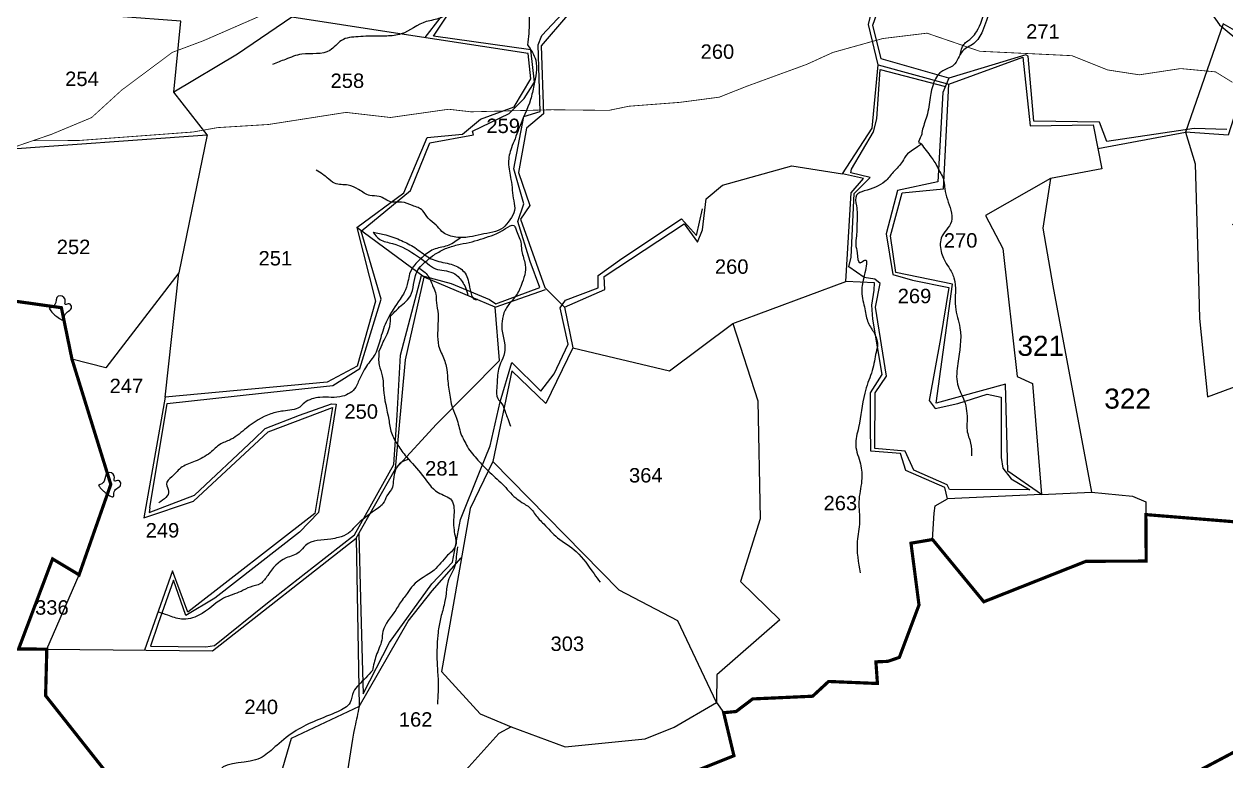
# Model space of a CAD drawing. Header units: feet. Extents: x 788859 to 794437, y 1564731 to 1569692.
# Drawn here: x 789653 to 791154, y 1566368 to 1567287 of the extents above; entities that cross this region are included whole.
import ezdxf
from ezdxf.enums import TextEntityAlignment as Align

# ---------------------------------------------------------------- set-up
doc = ezdxf.new("R2010")
doc.units = ezdxf.units.FT
doc.header["$LTSCALE"] = 15
doc.header["$MEASUREMENT"] = 0
doc.linetypes.add('HIDDEN2', pattern=[0.1875, 0.125, -0.0625])
for name, color, linetype in [('HILL', 17, 'Continuous'), ('PLOT', 7, 'Continuous'), ('PLOT NO', 7, 'Continuous'), ('ROADS', 6, 'Continuous'), ('TANKS-STREAM', 4, 'Continuous'), ('VILLAGE STONES', 240, 'Continuous')]:
    doc.layers.add(name, color=color, linetype=linetype)
doc.styles.get("Standard").update_dxf_attribs({"font": 'arial.ttf'})

msp = doc.modelspace()

# ---------------------------------------------------------------- linework, layer by layer
at = {"layer": 'HILL'}
for points in [[(790808.2, 1567220.1), (790723.5, 1567243.9), (790713.3, 1567285.9), (790743.7, 1567372.7)], [(789810.2, 1566683.4), (789832.1, 1566813.7), (789949.9, 1566826.6), (790038.8, 1566836.4), (790072.5, 1566857.4), (790099.2, 1566944), (790074.4, 1567029.1), (790135.7, 1567079.9), (790159.8, 1567139), (790214.7, 1567149.3), (790213.4, 1567153.6), (790259, 1567175.7), (790277.9, 1567194.4), (790290.8, 1567215), (790286.2, 1567255.3), (790164.4, 1567272.2), (790199.3, 1567324.3)], [(791126, 1567315), (791146, 1567286.4), (791165.2, 1567270.7)], [(789810.2, 1566683.4), (789809.4, 1566677.8), (789866.3, 1566699.3), (789940.5, 1566769.1), (789954.5, 1566782.4), (789997.3, 1566799.3), (790037.1, 1566813.5), (790043.1, 1566812.8), (790033.7, 1566755.7), (790020.9, 1566677.8), (789997.4, 1566653.1), (789891.5, 1566570.9), (789855.1, 1566549.3), (789840, 1566593.2), (789820.6, 1566539.1), (789811.2, 1566510.7), (789880.3, 1566510.2), (789890.9, 1566511.8), (789957.1, 1566565), (790014.9, 1566610), (790066, 1566650), (790115, 1566737.6), (790119.2, 1566799.2), (790123.2, 1566874), (790149.7, 1566973.6), (790186.5, 1566963.7), (790234.3, 1566943.6), (790242.6, 1566938.4), (790297.3, 1566958.5), (790285.4, 1566991.1), (790269.7, 1567041), (790277.4, 1567063.1), (790265, 1567106.8), (790277.5, 1567172.1), (790297.7, 1567178.2), (790295.2, 1567261.7), (790300, 1567273), (790325.5, 1567300.7)], [(791155.4, 1567155.9), (791114.4, 1567156.9), (791005.2, 1567140.8), (790996.3, 1567165.1), (790914, 1567166.2), (790907.3, 1567247.3), (790904.1, 1567249), (790865.8, 1567237.5), (790808.2, 1567220.1), (790800.6, 1567202), (790794.3, 1567090.7), (790743.9, 1567079.6), (790729.9, 1567025.8), (790738, 1566974.8), (790762.6, 1566967.7), (790807.9, 1566958.5), (790797.8, 1566895.1), (790783.7, 1566817.6), (790790.8, 1566807.7), (790819.5, 1566813.8), (790855.9, 1566825.3), (790873.3, 1566821.5), (790873.3, 1566746.4), (790875.3, 1566733.1), (790885.8, 1566719.7), (790909.4, 1566706), (790809.1, 1566706.3), (790805.8, 1566712.1), (790764.2, 1566730.4), (790753.6, 1566754.2), (790715.7, 1566757.6), (790716, 1566827), (790730.4, 1566847.9), (790716.4, 1566934.1), (790722.4, 1566963.4), (790715.5, 1566969), (790702.3, 1566971), (790683.3, 1566984.5), (790685.9, 1566996.5), (790689.8, 1567076), (790709.7, 1567095.9), (790685.6, 1567101.9), (790686.7, 1567106.2), (790713.9, 1567152.8), (790718.2, 1567169.2), (790722.4, 1567230.8), (790803.8, 1567209.7)], [(790071.3, 1566651.3), (790073.5, 1566570.3), (790075.9, 1566479.3), (790076.7, 1566451.4), (790109.7, 1566515.4), (790162.6, 1566588.7), (790188.4, 1566615.7), (790198.3, 1566668.8), (790222, 1566727.9), (790235.2, 1566760.9), (790247.9, 1566815.9), (790262.5, 1566864.9), (790298.7, 1566829), (790315.3, 1566850.8), (790332.8, 1566887.8), (790322.6, 1566933.2), (790329.6, 1566942.6), (790370.3, 1566958.1), (790370.3, 1566973.7), (790399.6, 1566994.7), (790474.2, 1567044.3), (790493.1, 1567023.7), (790500.4, 1567056.8)]]:
    msp.add_lwpolyline(points, dxfattribs=at)
at = {"layer": 'PLOT'}
for points in [[(790154.1, 1567270.5), (790191.7, 1567319.5), (790235.3, 1567438.8), (790219.1, 1567498.5), (790162.1, 1567535.2), (790142.6, 1567616.6), (790033.6, 1567614.8)], [(790068.7, 1567033.3), (790127.7, 1567076.9), (790156.7, 1567146), (790200.6, 1567150.1), (790223.4, 1567168.9), (790265.5, 1567184.1), (790286.1, 1567218.9), (790282.9, 1567250.8), (790111.8, 1567277), (789987.8, 1567295.9), (789919.9, 1567249.9), (789840.2, 1567202.3), (789849.2, 1567291.2), (789615.2, 1567308.7), (789606.9, 1567452.3)], [(791168.2, 1567327.7), (791183.9, 1567312.3), (791168.1, 1567277.6), (791150.5, 1567287.6), (791103.4, 1567152.5), (791115.8, 1567113.1), (791119.8, 1566968.5), (791121.1, 1566919.8), (791131, 1566822.3), (791183.8, 1566841.7), (791207, 1566735), (791239.3, 1566729.7), (791245.8, 1566659.6)], [(790787.7, 1566644), (790789.6, 1566676.7), (790791.1, 1566686.2), (790806.6, 1566695), (790803.2, 1566709.1), (790754.2, 1566730.3), (790747.8, 1566751.2), (790710.8, 1566754.5), (790710.3, 1566784.8), (790710.3, 1566827.2), (790725, 1566850), (790713.2, 1566918.9), (790712, 1566936.7), (790715, 1566955.4), (790715.2, 1566964.5), (790679.4, 1566966), (790686.3, 1567076.6), (790701.5, 1567094.6), (790675.3, 1567100.7), (790712.5, 1567157.4), (790720, 1567236.6), (790707.8, 1567286.9), (790713.8, 1567312.3)], [(790331.7, 1567298.5), (790299.2, 1567260.4), (790302, 1567175.5), (790280.7, 1567157.5), (790270.5, 1567102.3), (790284.7, 1567061), (790273.3, 1567043.8), (790303.4, 1566958.6), (790328.2, 1566934.1), (790338.7, 1566883.3), (790304.9, 1566813.9), (790262.2, 1566854.6), (790238.5, 1566741.6), (790210.2, 1566682.8), (790174.4, 1566479.3), (790222.7, 1566426.6), (790261.6, 1566410.2), (790246, 1566402), (790201.3, 1566351.8)], [(790720, 1567236.6), (790808.2, 1567212.3), (790900.3, 1567246), (790909.7, 1567160.3), (790988.1, 1567161.7), (790994.1, 1567132.2), (791103.4, 1567152.5)], [(790923.7, 1566700.4), (790881.7, 1566729.2), (790878.9, 1566837.9), (790792.1, 1566814.1), (790812.8, 1566962.7), (790741.9, 1566977.3), (790735.1, 1567023), (790749.6, 1567076.6), (790801.5, 1567081.6), (790808.2, 1567212.3)], [(789614.7, 1567130.1), (789882.1, 1567149.1), (789840.2, 1567202.3)], [(791363, 1567119.6), (791174.1, 1567201.9), (791156.8, 1567148.6), (791103.4, 1567152.5)], [(789882.1, 1567149.1), (789846.6, 1566977.1)], [(790994.1, 1567132.2), (790999.2, 1567106.6), (790935.1, 1567094.6), (790853.7, 1567048.5), (790875.3, 1567007.3), (790893.2, 1566847.3), (790912.5, 1566838.6), (790923.7, 1566700.4), (790806.6, 1566695)], [(790328.2, 1566934.1), (790378.6, 1566956.3), (790377.7, 1566972.5), (790477.4, 1567037.9), (790494.1, 1567015.2), (790500.3, 1567030.6), (790505.2, 1567069.4), (790525.3, 1567086.5), (790612.1, 1567110.3), (790675.3, 1567100.7)], [(790935.1, 1567094.6), (790925.4, 1567032.6), (790938.1, 1566960.6), (790986.1, 1566703.3)], [(790241.7, 1566933.9), (790152.8, 1566971.3), (790068.7, 1567033.3), (790092.2, 1566941.7), (790069.2, 1566860.2), (790031.7, 1566840.5), (789829.7, 1566821.7), (789846.6, 1566977.1), (789755.3, 1566858.2), (789713.1, 1566869.2)], [(790117, 1566732.3), (790129.8, 1566868.2), (790152.8, 1566971.3)], [(790538.5, 1566913.5), (790679.4, 1566966)], [(790068.2, 1566645.7), (790117, 1566732.3), (790168.4, 1566787.8), (790246.8, 1566867.5), (790241.7, 1566933.9), (790304.3, 1566956.1)], [(790338.7, 1566883.3), (790459.2, 1566854.7), (790538.5, 1566913.5), (790569.5, 1566817), (790572.6, 1566670), (790548, 1566591.6), (790597.2, 1566543.6), (790518.2, 1566474.9), (790518, 1566440.6)], [(789829.7, 1566821.7), (789802.7, 1566671.2), (789864.8, 1566691.7), (789958, 1566778.3), (790038.6, 1566808.6), (790016.2, 1566676.5), (789857.6, 1566553.2), (789838.8, 1566605), (789803.8, 1566505.8)], [(790518, 1566440.6), (790469.5, 1566542.5), (790396.6, 1566580.8), (790238.5, 1566741.6)], [(790923.7, 1566700.4), (790986.1, 1566703.3), (791037.3, 1566698.1), (791053.9, 1566691), (791054.1, 1566675.1)], [(789681.7, 1566507.1), (789888.5, 1566504.9), (790068.2, 1566645.7), (790071.8, 1566435.4), (789986.7, 1566395.5), (789941.8, 1566241.8), (789789.1, 1566205.2)], [(790071.8, 1566435.4), (790133.1, 1566542.1), (790163.1, 1566580), (790199.3, 1566621.1)], [(789681.7, 1566507.1), (789722, 1566599.9)], [(790261.6, 1566410.2), (790328.9, 1566385), (790428.7, 1566395), (790465.1, 1566409.8), (790518, 1566440.6), (790526.9, 1566427.8)]]:
    msp.add_lwpolyline(points, dxfattribs=at)
at = {"layer": 'PLOT NO', "color": 5, "linetype": 'HIDDEN2', "ltscale": 5, "const_width": 4}
for points in [[(789781.2, 1566321.4), (789680.2, 1566449.1), (789681.7, 1566507.1), (789646.5, 1566507.4), (789688.9, 1566619.8), (789722, 1566599.9), (789761.6, 1566712.8), (789713.1, 1566869.2), (789699.9, 1566933.4), (789580.4, 1566950.2), (789575, 1567032.7), (789607.7, 1567104.8), (789461.4, 1567138), (789359.1, 1567000), (789452.2, 1566604.1), (789485.5, 1566807.6)], [(791245.8, 1566659.6), (791054.1, 1566675.1), (791054.5, 1566617.1), (790979.3, 1566616.8), (790851.7, 1566566.3), (790787.7, 1566644), (790760.8, 1566639.4), (790770.8, 1566562.3), (790746.3, 1566496.9), (790731.9, 1566491.9), (790717, 1566491.3), (790718.9, 1566464.3), (790657.9, 1566466.8), (790638, 1566448.4), (790563.1, 1566445), (790542.4, 1566429.3), (790526.9, 1566427.8), (790539.7, 1566374.1), (790232.9, 1566251.4)], [(791062.1, 1566324.6), (791257.5, 1566428)]]:
    msp.add_lwpolyline(points, dxfattribs=at)
at = {"layer": 'ROADS', "linetype": 'HIDDEN2', "ltscale": 10, "const_width": 1}
for points in [[(789634.1, 1567131.5), (789687.7, 1567149.9), (789737.6, 1567170.7), (789775.3, 1567205.1), (789838.4, 1567252.1), (789877.1, 1567266.6), (790018.2, 1567328.1)], [(791162.3, 1567214.7), (791141, 1567227.8), (791097.5, 1567231.9), (791045.9, 1567224.1), (791006.3, 1567230.2), (790961.7, 1567248), (790895.2, 1567251.2), (790846.7, 1567253.5), (790780.8, 1567276.1), (790725.6, 1567269.4), (790663.2, 1567252), (790630.5, 1567237.1), (790593.2, 1567223.5), (790555.2, 1567209.6), (790521.4, 1567196.2), (790471.9, 1567189.7), (790408.6, 1567184.9), (790383.5, 1567179.7), (790312.5, 1567180.5), (790211.5, 1567177.9), (790183.5, 1567181.1), (790130.4, 1567173.6), (790110.9, 1567170.8), (790055.3, 1567177.2), (789958.5, 1567162.1), (789895, 1567158.2), (789864.1, 1567152.7), (789721.3, 1567142.1), (789664.1, 1567141.8)]]:
    msp.add_lwpolyline(points, dxfattribs=at)
at = {"layer": 'TANKS-STREAM'}
for points in [[(790186.6, 1567622.1), (790215.8, 1567638.4), (790240.2, 1567652), (790254.6, 1567663.6), (790288.2, 1567679.6), (790302.2, 1567690.8), (790323.8, 1567694), (790346.4, 1567692), (790362.8, 1567687.6), (790386.8, 1567684.8), (790411.8, 1567681), (790433.9, 1567681.6), (790457.1, 1567681.2), (790476.7, 1567682.8), (790489.5, 1567686.4), (790506.3, 1567690.8), (790528.7, 1567690.8), (790547.1, 1567689.6), (790570.3, 1567690), (790577.9, 1567694.8), (790588.3, 1567702.8), (790607.6, 1567714.5), (790614, 1567730.5), (790611.6, 1567743.3), (790620.9, 1567752.1), (790647.6, 1567770.8), (790663.6, 1567772), (790690, 1567760.1), (790710, 1567746.5), (790720.8, 1567734.5), (790729.2, 1567723.7), (790730.1, 1567710.9), (790721.2, 1567700.1), (790685.2, 1567681.4), (790666.4, 1567642.2), (790656.4, 1567627.9), (790652.8, 1567607.6), (790641.6, 1567593.2), (790623.7, 1567587.6), (790603.6, 1567576), (790585.2, 1567561.6), (790575.2, 1567549.2), (790544, 1567536.1), (790518.8, 1567520.9), (790496.4, 1567512.1), (790480.8, 1567503.7), (790463.2, 1567496.5), (790442.4, 1567484.5), (790418.4, 1567476.1), (790388.5, 1567469), (790377.8, 1567459.7), (790338, 1567446.7), (790310.8, 1567413.2), (790299.2, 1567384), (790288.4, 1567358.5), (790285.2, 1567335.4), (790285.6, 1567321), (790284, 1567293.8), (790283.6, 1567275.5), (790282, 1567261.5)], [(790621.5, 1567589), (790649.8, 1567594.5), (790671.9, 1567631.1), (790691.5, 1567670.6), (790706.9, 1567684.5), (790733.2, 1567702.4), (790742.9, 1567715.7), (790748.6, 1567718), (790764.5, 1567709), (790784.1, 1567700.9), (790798.2, 1567696.9), (790811.6, 1567691.2), (790837.3, 1567676.3), (790858.9, 1567662.5), (790868.8, 1567649.8), (790880.5, 1567641.6), (790895.6, 1567634.6), (790913.7, 1567618.5), (790925.1, 1567608.1), (790952.5, 1567587.9), (790973, 1567569.8), (790987.2, 1567559.9), (790994.9, 1567549), (791002.8, 1567539.6), (791022.3, 1567526.3), (791037.4, 1567507.7), (791045.7, 1567495.8), (791057.2, 1567479.6), (791067.1, 1567466.9), (791077.8, 1567451.1), (791065, 1567432.9), (791048.6, 1567429.2), (791034.3, 1567425.3), (791001.3, 1567417.4), (790986, 1567425.8), (790965.7, 1567429.3), (790934.9, 1567431.3), (790924.5, 1567430.3), (790904.5, 1567423.3), (790886.2, 1567418), (790876.6, 1567405.7), (790870.7, 1567391.3), (790865.9, 1567378.1), (790866.2, 1567368.7), (790866.6, 1567344.3), (790864.1, 1567334.4), (790862.9, 1567321.5), (790855.1, 1567292), (790850.1, 1567278.6), (790839.2, 1567263.3), (790825.1, 1567253.7), (790813.9, 1567236.2), (790800.4, 1567229.2), (790784.8, 1567195.9), (790780.5, 1567172.5), (790774.9, 1567154.1), (790772.4, 1567145.4), (790770.8, 1567139.1), (790771.7, 1567139), (790756.4, 1567125.3), (790750.2, 1567115.9), (790738.6, 1567102.5), (790728.3, 1567091), (790702.4, 1567079.1), (790692.7, 1567073.8), (790692.7, 1567060.6), (790693.4, 1567041), (790692.7, 1567022.9), (790691.8, 1567012), (790693.7, 1567001.7), (790697.4, 1566989.5), (790703.3, 1566992.8), (790703.3, 1566976.9), (790699.3, 1566956.3), (790700.2, 1566944.8), (790702.7, 1566934.5), (790704.6, 1566924.8), (790706.5, 1566916.7), (790710.2, 1566909.4), (790716.9, 1566897.4), (790718.9, 1566885.6), (790716.5, 1566874.8), (790714.6, 1566863.9), (790707.1, 1566839.9), (790703, 1566826.5), (790695.3, 1566783.7), (790691.8, 1566761.8), (790697.7, 1566738.4), (790699.2, 1566717.4), (790695.7, 1566691), (790696.7, 1566666.1), (790693.8, 1566641.7), (790697.2, 1566602.3)], [(790822.1, 1567249.4), (790826.8, 1567262.1), (790836.9, 1567270.5), (790842.6, 1567277.9), (790853, 1567307.7), (790854.4, 1567330.9), (790854.6, 1567339.3), (790859.8, 1567365.1), (790862, 1567385.8), (790866.1, 1567404.4), (790870.5, 1567416.1), (790883.9, 1567425.6), (790903.8, 1567432.2), (790927.3, 1567439.5), (790944.5, 1567440.1), (790963.4, 1567435.5), (790985.7, 1567428.5), (791001.6, 1567428.2), (791032.5, 1567424.6), (791064.8, 1567432.8), (791081.4, 1567442.4), (791093.9, 1567437.7), (791112.2, 1567417.8), (791114.7, 1567412.4), (791122.7, 1567403), (791129.6, 1567392.5), (791140.5, 1567378.5), (791164.4, 1567353.4), (791171.2, 1567342.4), (791195.3, 1567315), (791199.1, 1567300.2), (791210.4, 1567287.5), (791233.5, 1567277), (791269.9, 1567267.1), (791288.5, 1567264), (791313.5, 1567253), (791341.4, 1567245.8), (791358.9, 1567244.4), (791362.7, 1567236.5), (791375.3, 1567235.8), (791389.3, 1567231.4), (791383.2, 1567226.9), (791365.2, 1567223.3), (791362, 1567218.9), (791350.9, 1567209.8), (791346.1, 1567199.7), (791341.5, 1567184.8), (791338.1, 1567174.5), (791331.1, 1567159.6), (791326.1, 1567146.6), (791324.3, 1567136.4), (791322, 1567121.6), (791312.3, 1567107.6), (791306.3, 1567092.2), (791302.2, 1567079.9), (791301, 1567072.9), (791297.6, 1567065.2), (791290.2, 1567057.3), (791279.1, 1567062.3), (791271.3, 1567064), (791260, 1567065.2), (791240.3, 1567061.6), (791228.7, 1567060.2), (791214.5, 1567053.9), (791208, 1567052.2), (791195.7, 1567049.5), (791184.2, 1567045.9), (791172.1, 1567041.6), (791161.8, 1567036.8)], [(790287.3, 1567360.4), (790276.7, 1567357.1), (790242.1, 1567350), (790213, 1567322.9), (790192.7, 1567309.1), (790172.9, 1567295), (790155.6, 1567290.5), (790124.1, 1567275.1), (790106.1, 1567272.5), (790095.3, 1567272.5), (790070.5, 1567271.7), (790049.7, 1567267), (790035.3, 1567254.6), (790000.1, 1567249.8), (789979.7, 1567243.4), (789963.7, 1567237)], [(790282, 1567261.5), (790292.2, 1567242.2), (790290, 1567210.8), (790285.8, 1567193.3), (790270.9, 1567156.4), (790266.4, 1567144.3), (790261.9, 1567132.8), (790258.2, 1567114.3), (790261.3, 1567093.5), (790264.7, 1567066.6), (790265.8, 1567054.8), (790259.9, 1567043), (790251.4, 1567033.2), (790223.9, 1567024.8), (790209.6, 1567021.7), (790190.2, 1567021.7), (790175, 1567028.7), (790167.7, 1567036.6), (790158.1, 1567045), (790151.1, 1567054.5), (790138.4, 1567061), (790124.7, 1567065.2), (790111.9, 1567065.3), (790096.7, 1567072.3), (790085.1, 1567073.4), (790071.1, 1567081), (790058.1, 1567086.3), (790041, 1567088.8), (790031.7, 1567095.6), (790026.4, 1567099.8), (790017.9, 1567104.9)], [(790773.4, 1567138), (790786.1, 1567121.1), (790790.5, 1567114.8), (790794.9, 1567106.7), (790802, 1567091.1), (790802.9, 1567081.8), (790810.6, 1567055.2), (790811.2, 1567040.8), (790798.6, 1567020.3), (790799.1, 1567001.4), (790802.1, 1566993.5), (790807.9, 1566983.8), (790814.5, 1566970.6), (790816.3, 1566934.3), (790822, 1566908.4), (790819.3, 1566863.9), (790818.9, 1566838), (790827.3, 1566817.1), (790830.8, 1566791.5), (790830.8, 1566780.5), (790835.2, 1566764.3), (790836.5, 1566748.4)], [(790089.2, 1567027.6), (790104.9, 1567024.3), (790124.7, 1567017.2), (790141.1, 1567008.4), (790149.6, 1567002.3), (790166.2, 1566992.6), (790186.8, 1566987.6), (790201.4, 1566979.6), (790209, 1566962.6), (790218.6, 1566943.7), (790219.7, 1566944.1)], [(790089.2, 1567027.6), (790097.5, 1567018.6), (790113.4, 1567013.6), (790144.7, 1566997.7), (790154.6, 1566990.6), (790164.5, 1566983.1), (790186.1, 1566977.9), (790195.3, 1566972.3), (790200.3, 1566965.9), (790204.5, 1566958.8), (790207.4, 1566948.4)], [(790111, 1566922.8), (790126.2, 1566937.9), (790133.9, 1566945.2), (790142.1, 1566973.5), (790146.6, 1566982.8), (790154.3, 1566990.5), (790163.3, 1566998), (790169.4, 1567001.9), (790183.2, 1567008.5), (790198, 1567012.6), (790212.8, 1567015.8), (790226.6, 1567019.9), (790254.5, 1567032.2), (790264.9, 1567036), (790267.3, 1567031.7), (790270.9, 1567022.9), (790273.5, 1567015.1), (790274.6, 1567005.7), (790278.5, 1566989.7), (790279.1, 1566977.8), (790275.2, 1566964.7), (790271.4, 1566954.9), (790261.8, 1566941.1), (790253.9, 1566930.3), (790250.3, 1566916.1), (790250.1, 1566906.2), (790253.3, 1566889.5), (790253.3, 1566877.3), (790248.3, 1566864), (790245.3, 1566854.1), (790243.6, 1566833.4), (790244.7, 1566820.1), (790250.1, 1566813.3), (790254.4, 1566802.3), (790257.4, 1566795), (790260.8, 1566785.3)], [(790198.3, 1567020.8), (790183.6, 1567011.4), (790166.6, 1567006.8), (790151.7, 1566997.4), (790141.2, 1566987), (790134.8, 1566975.7), (790132.7, 1566966.1), (790128.1, 1566952.4), (790122.8, 1566943.9), (790106.6, 1566917.9), (790098.6, 1566895.7), (790091.6, 1566875.5), (790081, 1566860.6), (790070.7, 1566840.8), (790067.5, 1566834.1), (790050.9, 1566822.8), (790022.6, 1566821.4), (790003.5, 1566814.7), (789997.5, 1566809.4), (789977, 1566804.4), (789961.4, 1566800.9), (789930.9, 1566783.1), (789912.1, 1566769.3), (789899, 1566763.3), (789885.6, 1566752.3), (789866.9, 1566741.7), (789850.9, 1566734.6), (789837.8, 1566722.3), (789831.1, 1566713.1), (789833.8, 1566704.4), (789821.5, 1566689.9)], [(790146, 1566983.5), (790157.9, 1566973), (790164.2, 1566959.1), (790167.6, 1566950), (790167.8, 1566942.9), (790169.9, 1566929.2), (790170.1, 1566913.1), (790169.7, 1566902.1), (790171, 1566885.8), (790174.3, 1566876.9), (790180.4, 1566860.2), (790182.2, 1566844.4), (790184.9, 1566824.4), (790186.8, 1566813.5), (790188.4, 1566808.1), (790193.4, 1566795.6), (790198.9, 1566775.9), (790202.6, 1566768), (790207.1, 1566759.5), (790219.9, 1566743.2), (790232.8, 1566729.7), (790250.6, 1566713.2), (790267.3, 1566695.9), (790274.9, 1566690.4), (790286.7, 1566681.9), (790291.6, 1566675.3), (790302.2, 1566663.4), (790319.5, 1566646.2), (790342.9, 1566628.9), (790365.1, 1566601), (790372.7, 1566590.7)], [(790096.5, 1566878.7), (790101.9, 1566890.6), (790110, 1566910.1), (790111, 1566922.8)], [(790096.5, 1566878.7), (790096.8, 1566861.5), (790100.6, 1566848.4), (790102.1, 1566831.3), (790108.7, 1566793.7), (790112.1, 1566777.1), (790119.8, 1566762), (790130.8, 1566747.2), (790150.6, 1566724.4), (790170.3, 1566702.7), (790187.1, 1566693), (790189.9, 1566671.8), (790189.9, 1566658.7), (790191.5, 1566648.7), (790192.4, 1566637.1), (790182.1, 1566624.3), (790165.3, 1566605.9), (790139, 1566586.8), (790131.5, 1566576.5), (790126.5, 1566570.2), (790117.4, 1566555.9), (790101.5, 1566529.2), (790099.9, 1566518.3), (790093, 1566499.2), (790088.4, 1566480.5)], [(790132.9, 1566743.8), (790124.2, 1566740.1), (790114.5, 1566718.8), (790113.3, 1566709.3), (790106.4, 1566698.7), (790101.5, 1566688.9), (790095.8, 1566683.7), (790066.3, 1566659.8), (790058.6, 1566651.9), (790045.9, 1566646.5), (790036.5, 1566644.6), (790004.8, 1566636.7), (789996.9, 1566628.1), (789980.4, 1566621), (789957.5, 1566599.2), (789948.7, 1566589.1), (789935.6, 1566584.7), (789924.3, 1566579.3), (789902.4, 1566570.7), (789871.7, 1566549.4), (789849.8, 1566544.7), (789832.9, 1566549.4), (789820.7, 1566553.7)], [(790194.7, 1566634.8), (790192.9, 1566622.5), (790191.7, 1566612.4), (790182.9, 1566592.4), (790180.3, 1566576.5), (790177.7, 1566562), (790173.2, 1566544.8), (790170.3, 1566528.1), (790169.1, 1566512.1), (790169.1, 1566488.3), (790170.3, 1566468.1), (790170.3, 1566454), (790169.5, 1566438.4)], [(790088.4, 1566480.5), (790071.3, 1566462.5), (790064.6, 1566453.8), (790060.5, 1566440.6), (790044.8, 1566429.1), (789993.2, 1566405.6), (789968.8, 1566387), (789961.8, 1566380.8), (789942.4, 1566368.9), (789896, 1566351.8), (789895.6, 1566346), (789880.3, 1566327.1), (789871.3, 1566322.1), (789862.2, 1566315.5), (789846.5, 1566299.4), (789834.5, 1566288.7)], [(790071.8, 1566435.4), (790066.4, 1566410.3), (790056.2, 1566347.2), (790053.8, 1566331.6), (790047.8, 1566311.7)]]:
    msp.add_spline(points, degree=3, dxfattribs=at)
at = {"layer": 'VILLAGE STONES'}
for points in [[(789684.7, 1566932.2), (789691.9, 1566937.2), (789695.9, 1566947.9), (789704.5, 1566943.9), (789704.8, 1566937.4), (789709.8, 1566938.3), (789712.7, 1566934.1), (789704.2, 1566924.2), (789703.5, 1566918.2), (789692.9, 1566923.4), (789689.2, 1566926.7), (789684.7, 1566932.2)], [(789746.2, 1566711.6), (789753.3, 1566716.7), (789757.4, 1566727.3), (789766, 1566723.3), (789766.3, 1566716.8), (789771.3, 1566717.7), (789774.2, 1566713.5), (789765.7, 1566703.6), (789764.9, 1566697.7), (789754.4, 1566702.9), (789750.7, 1566706.1), (789746.2, 1566711.6)]]:
    msp.add_spline(points, degree=3, dxfattribs=at)

# ---------------------------------------------------------------- texts
at = {"layer": 'PLOT NO'}
for s, height, p in [('271', 18, (790925.6, 1567278.2)), ('254', 18, (789725.6, 1567219.1)), ('258', 18, (790057, 1567216.7)), ('252', 18, (789715.1, 1567009.3)), ('251', 18, (789967.1, 1566995.1)), ('260', 18, (790536.9, 1566984.7)), ('321', 25, (790922.8, 1566885.8)), ('247', 18, (789781.1, 1566835.7)), ('322', 25, (791031.3, 1566819.9)), ('250', 18, (790074.3, 1566803.8)), ('249', 18, (789826.1, 1566655.5)), ('336', 18, (789688, 1566559.2))]:
    msp.add_text(s, height=height, dxfattribs=at).set_placement(p, align=Align.MIDDLE_CENTER)
for s, p in [('260', (790498.1, 1567244.1)), ('259', (790230.6, 1567151.4)), ('270', (790801.8, 1567008.4)), ('269', (790744.2, 1566939)), ('281', (790154.1, 1566723.9)), ('364', (790408.7, 1566715.2)), ('263', (790651.6, 1566680.5)), ('303', (790310.7, 1566504.9)), ('240', (789928.5, 1566426.1)), ('162', (790121.3, 1566410.4))]:
    msp.add_text(s, height=18, dxfattribs=at).set_placement(p)

doc.saveas('drawing.dxf')
